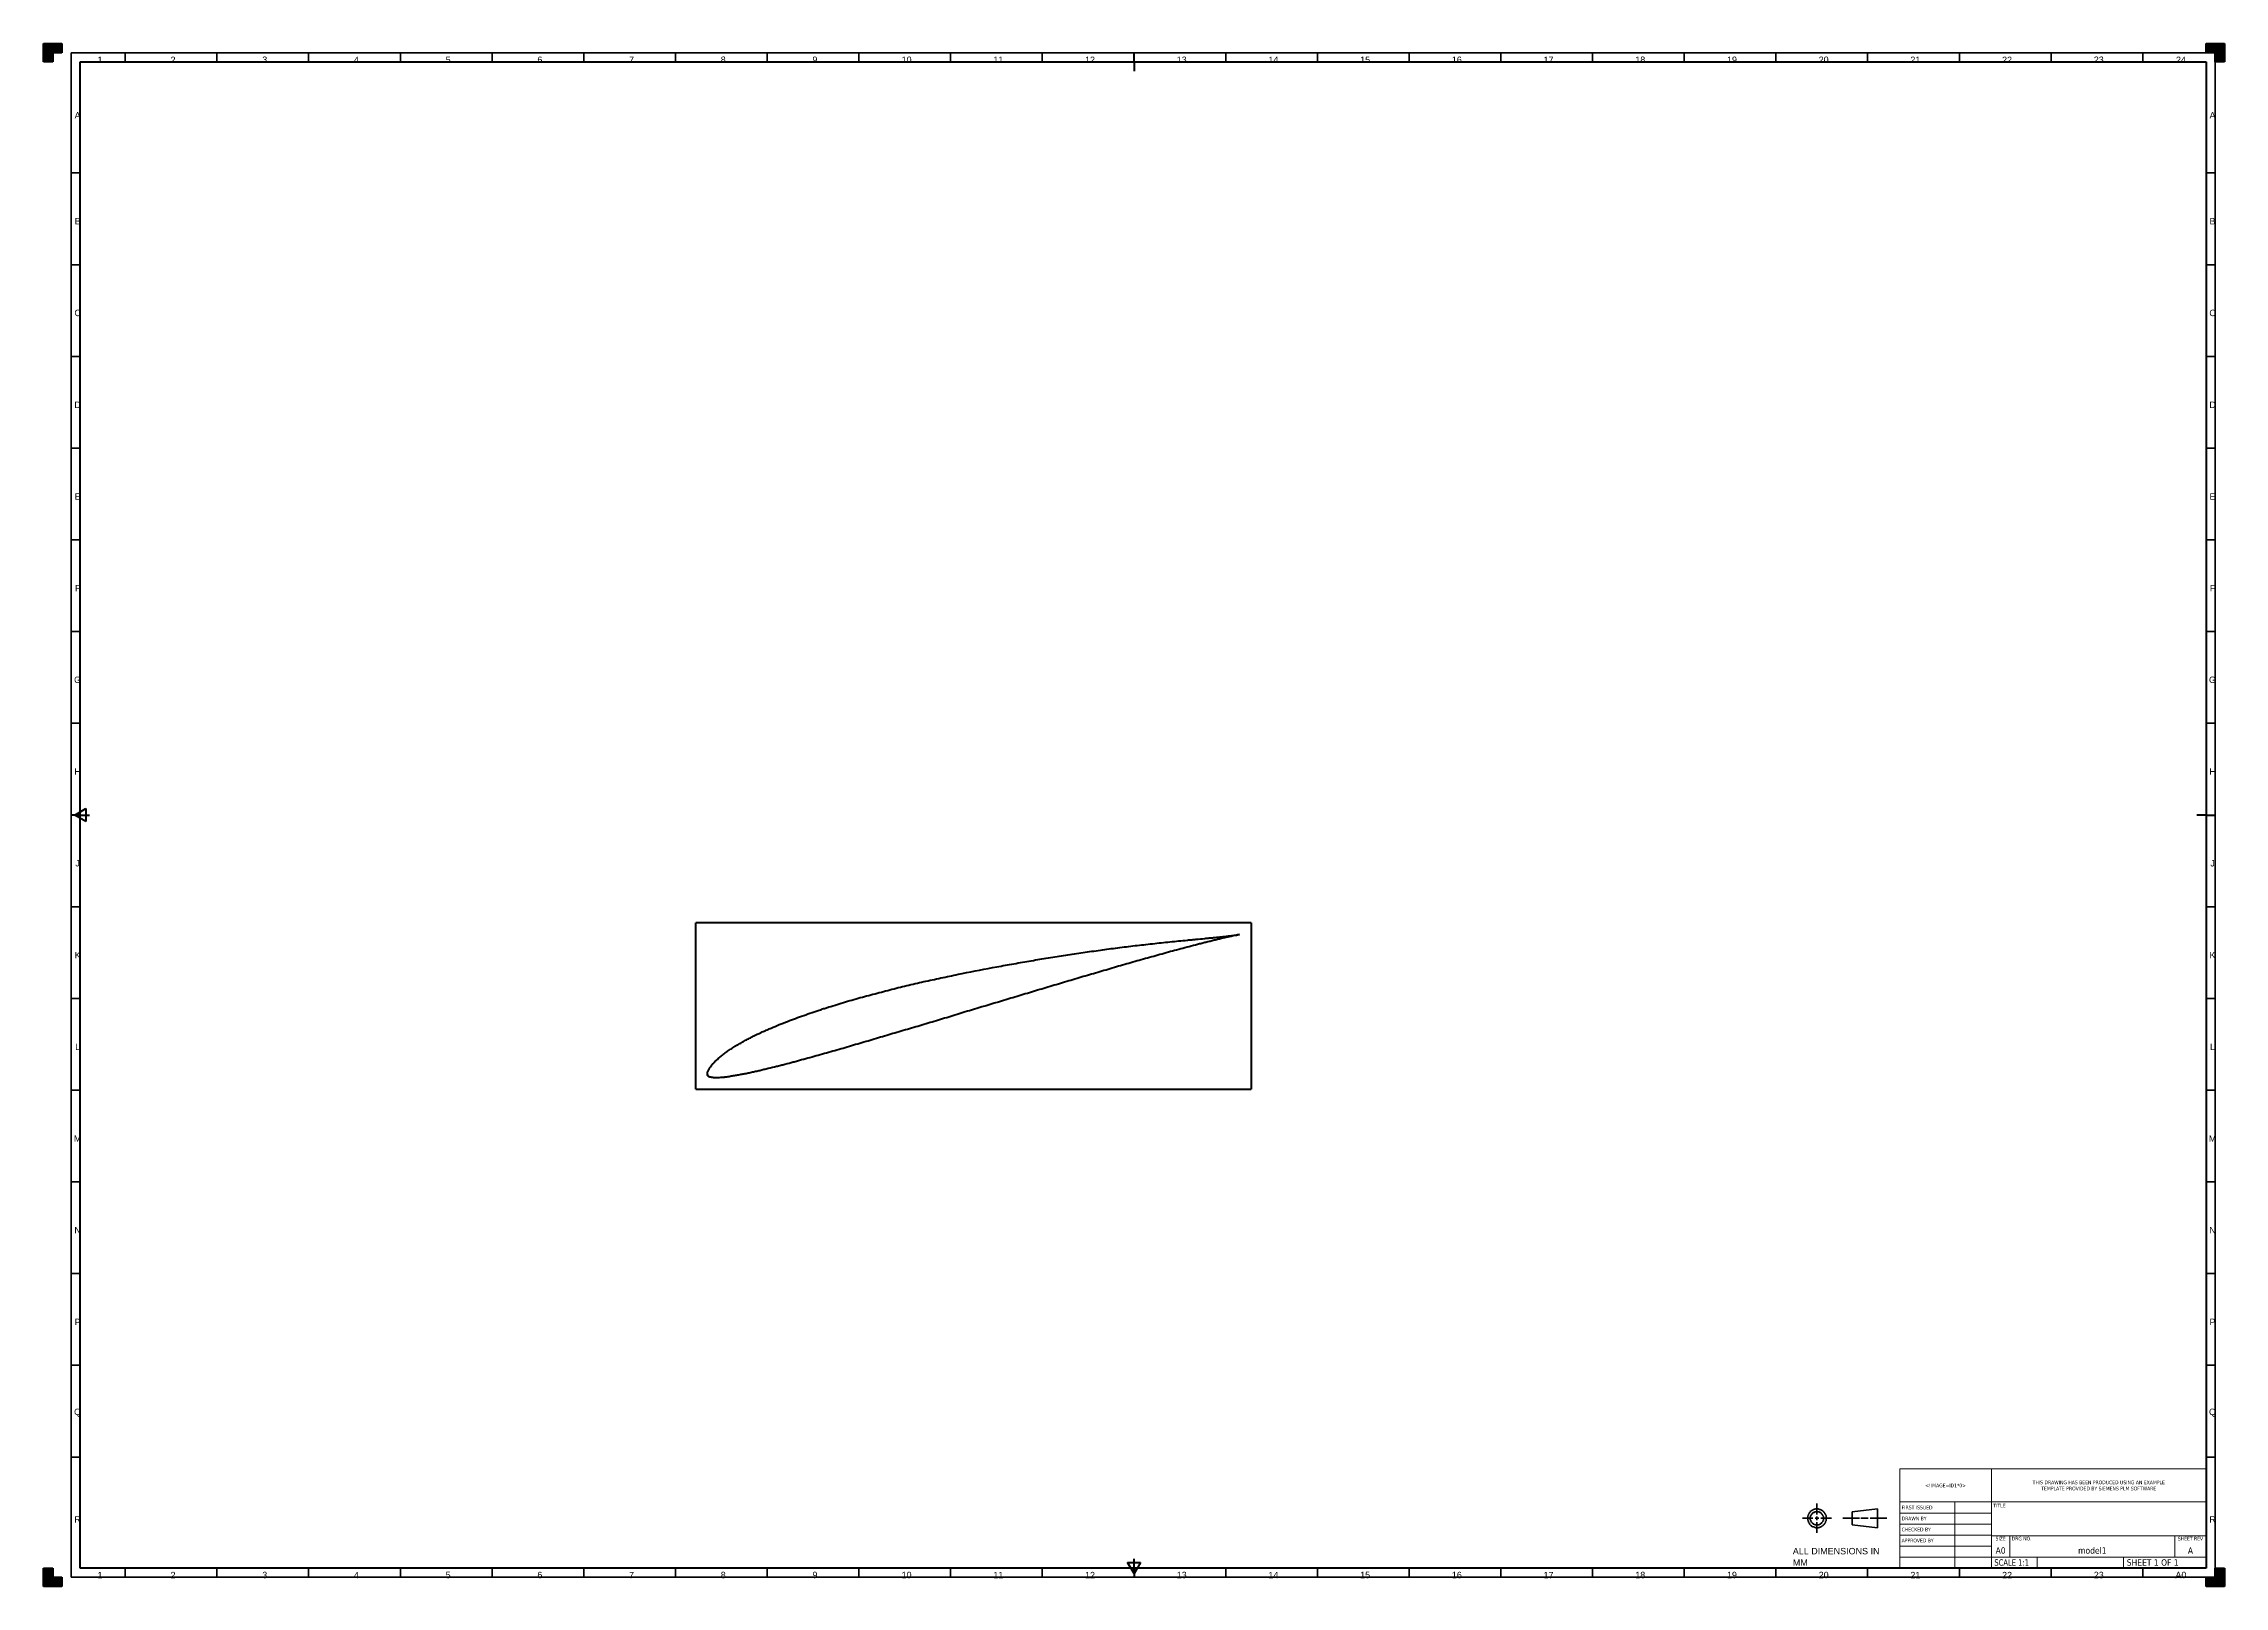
# Model space of a CAD drawing. Header units: millimetres. Extents: x 0 to 1189, y 0 to 841.
import ezdxf

# ---------------------------------------------------------------- set-up
doc = ezdxf.new("R2010")
doc.units = ezdxf.units.MM
for name, color, linetype, true_color in [('1', 7, 'Continuous', 0xffffff), ('256', 7, 'Continuous', 0xffffff), ('61', 7, 'Continuous', 0xffffff)]:
    doc.layers.add(name, color=color, linetype=linetype, true_color=true_color)
doc.styles.add('Arial Unicode MS', font='Arial Unicode MS')
doc.styles.add('Tahoma', font='Tahoma')

# ---------------------------------------------------------------- blocks, each defined once
blk = doc.blocks.new('TabularNote1')
at = {"layer": '1', "color": 18, "linetype": 'Continuous', "lineweight": 18}
for p, q in [((1062, 64), (1072, 64)), ((1062, 64), (1062, 46)), ((1072, 64), (1087, 64)), ((1087, 64), (1134, 64)), ((1134, 64), (1162, 64)), ((1162, 64), (1179, 64)), ((1179, 64), (1179, 46)), ((1062, 46), (1072, 46)), ((1062, 46), (1062, 43)), ((1062, 43), (1062, 27.5)), ((1072, 46), (1087, 46)), ((1087, 46), (1134, 46)), ((1134, 46), (1162, 46)), ((1162, 46), (1179, 46)), ((1179, 46), (1179, 43)), ((1179, 43), (1179, 27.5)), ((1062, 27.5), (1072, 27.5)), ((1062, 27.5), (1062, 24)), ((1062, 24), (1062, 16)), ((1072, 27.5), (1087, 27.5)), ((1072, 27.5), (1072, 24)), ((1072, 24), (1072, 16)), ((1087, 27.5), (1134, 27.5)), ((1134, 27.5), (1162, 27.5)), ((1162, 27.5), (1179, 27.5)), ((1162, 27.5), (1162, 24)), ((1162, 24), (1162, 16)), ((1179, 27.5), (1179, 24)), ((1179, 24), (1179, 16)), ((1062, 16), (1072, 16)), ((1062, 16), (1062, 10)), ((1072, 16), (1087, 16)), ((1087, 16), (1134, 16)), ((1087, 16), (1087, 10)), ((1134, 16), (1162, 16)), ((1134, 16), (1134, 10)), ((1162, 16), (1179, 16)), ((1179, 16), (1179, 10)), ((1062, 10), (1072, 10)), ((1072, 10), (1087, 10)), ((1087, 10), (1134, 10)), ((1134, 10), (1162, 10)), ((1162, 10), (1179, 10))]:
    blk.add_line(p, q, dxfattribs=at)
at = {"layer": '1', "color": 18, "linetype": 'Continuous', "lineweight": 13, "line_spacing_factor": 0.999701, "style": 'Tahoma'}
for s, insert, char_height, attachment_point in [('\\W1.0000;THIS DRAWING HAS BEEN PRODUCED USING AN EXAMPLE\\PTEMPLATE PROVIDED BY SIEMENS PLM SOFTWARE', (1120.5, 55), 2, 5), ('\\W1.0000;TITLE', (1063.025, 45), 2, 1), ('\\W1.0000;SIZE', (1067, 25), 2, 8), ('\\W1.0000;DRG NO.', (1073.025, 25), 2, 7), ('\\W0.9958;SHEET REV', (1170.5, 25), 2, 8), ('\\W0.8911;SCALE 1:1', (1063.584, 13), 3.5, 4), ('\\W1.0000;A0', (1067, 17.75), 3.5, 8), ('\\W1.0000;model1', (1117, 17.75), 3.5, 8), ('\\W1.0000;SHEET 1 OF 1', (1135.775, 13), 3.5, 4), ('\\W1.0000;A', (1170.5, 17.75), 3.5, 8)]:
    blk.add_mtext(s, dxfattribs=dict(at, insert=insert, char_height=char_height, attachment_point=attachment_point))
blk = doc.blocks.new('TabularNote2')
at = {"layer": '1', "color": 18, "linetype": 'Continuous', "lineweight": 18}
for p, q in [((1012, 64), (1042, 64)), ((1012, 64), (1012, 46)), ((1042, 64), (1062, 64)), ((1062, 64), (1062, 46)), ((1012, 46), (1042, 46)), ((1012, 46), (1012, 40)), ((1012, 40), (1042, 40)), ((1012, 40), (1012, 34)), ((1042, 46), (1062, 46)), ((1042, 46), (1042, 40)), ((1042, 40), (1062, 40)), ((1042, 40), (1042, 34)), ((1062, 46), (1062, 40)), ((1062, 40), (1062, 34)), ((1012, 34), (1042, 34)), ((1012, 34), (1012, 28)), ((1012, 28), (1042, 28)), ((1012, 28), (1012, 22)), ((1042, 34), (1062, 34)), ((1042, 34), (1042, 28)), ((1042, 28), (1062, 28)), ((1042, 28), (1042, 22)), ((1062, 34), (1062, 28)), ((1062, 28), (1062, 22)), ((1012, 22), (1042, 22)), ((1012, 22), (1012, 16)), ((1012, 16), (1042, 16)), ((1012, 16), (1012, 10)), ((1042, 22), (1062, 22)), ((1042, 22), (1042, 16)), ((1042, 16), (1062, 16)), ((1042, 16), (1042, 10)), ((1062, 22), (1062, 16)), ((1062, 16), (1062, 10)), ((1012, 10), (1042, 10)), ((1042, 10), (1062, 10))]:
    blk.add_line(p, q, dxfattribs=at)
at = {"layer": '1', "color": 18, "linetype": 'Continuous', "lineweight": 13, "char_height": 2, "line_spacing_factor": 0.999701, "style": 'Tahoma'}
for s, insert, attachment_point in [('\\W1.0000;<!IMAGE=ID1*0>', (1037, 55), 5), ('\\W1.0000;FIRST ISSUED', (1013.025, 43), 4), ('\\W1.0000;DRAWN BY', (1013.025, 37), 4), ('\\W1.0000;APPROVED BY', (1013.025, 25), 4), ('\\W1.0000;CHECKED BY', (1013.025, 31), 4)]:
    blk.add_mtext(s, dxfattribs=dict(at, insert=insert, attachment_point=attachment_point))
blk = doc.blocks.new('3RDANG1')
at = {"layer": '1', "color": 18, "linetype": 'Continuous', "lineweight": 35}
for p, q in [((0.126, 0.787), (0.118, 0.772)), ((0.134, 0.795), (0.126, 0.787)), ((0.142, 0.811), (0.134, 0.803)), ((0.134, 0.803), (0.134, 0.795)), ((0.15, 0.811), (0.142, 0.811)), ((0.157, 0.819), (0.15, 0.811)), ((0.165, 0.819), (0.157, 0.819)), ((0.173, 0.819), (0.165, 0.819)), ((0.173, 0.63), (0.173, 1)), ((0.181, 0.819), (0.173, 0.819)), ((0.189, 0.819), (0.181, 0.819)), ((0.197, 0.811), (0.189, 0.819)), ((0.205, 0.803), (0.197, 0.811)), ((0.213, 0.795), (0.205, 0.803)), ((0.22, 0.787), (0.213, 0.795)), ((0.228, 0.78), (0.22, 0.787)), ((0.236, 0.772), (0.228, 0.78)), ((0.89, 0.819), (0.591, 0.724)), ((0.89, 0.181), (0.89, 0.819)), ((0.071, 0.606), (0.063, 0.583)), ((0.063, 0.583), (0.063, 0.559)), ((0.063, 0.559), (0.063, 0.535)), ((0.063, 0.535), (0.063, 0.52)), ((0.063, 0.52), (0.063, 0.496)), ((0.079, 0.661), (0.071, 0.646)), ((0.071, 0.646), (0.071, 0.622)), ((0.071, 0.622), (0.071, 0.606)), ((0.087, 0.701), (0.079, 0.685)), ((0.079, 0.685), (0.079, 0.661)), ((0.094, 0.717), (0.087, 0.701)), ((0.102, 0.748), (0.094, 0.732)), ((0.094, 0.732), (0.094, 0.717)), ((0.102, 0.575), (0.094, 0.559)), ((0.094, 0.559), (0.094, 0.543)), ((0.094, 0.543), (0.094, 0.528)), ((0.094, 0.528), (0.094, 0.512)), ((0.11, 0.764), (0.102, 0.748)), ((0.11, 0.614), (0.102, 0.606)), ((0.102, 0.606), (0.102, 0.591)), ((0.102, 0.591), (0.102, 0.575)), ((0.118, 0.772), (0.11, 0.764)), ((0.118, 0.654), (0.11, 0.646)), ((0.11, 0.646), (0.11, 0.63)), ((0.11, 0.63), (0.11, 0.614)), ((0.126, 0.677), (0.118, 0.669)), ((0.118, 0.669), (0.118, 0.654)), ((0.134, 0.693), (0.126, 0.685)), ((0.126, 0.685), (0.126, 0.677)), ((0.142, 0.701), (0.134, 0.693)), ((0.15, 0.717), (0.142, 0.709)), ((0.142, 0.709), (0.142, 0.701)), ((0.157, 0.724), (0.15, 0.717)), ((0.15, 0.717), (0.15, 0.717)), ((0.165, 0.724), (0.157, 0.724)), ((0.173, 0.724), (0.165, 0.724)), ((0.181, 0.724), (0.173, 0.724)), ((0.173, 0.724), (0.173, 0.724)), ((0.173, 0.441), (0.173, 0.559)), ((0.189, 0.724), (0.181, 0.724)), ((0.197, 0.717), (0.189, 0.724)), ((0.189, 0.724), (0.189, 0.724)), ((0.205, 0.709), (0.197, 0.717)), ((0.213, 0.701), (0.205, 0.709)), ((0.205, 0.709), (0.205, 0.709)), ((0.22, 0.693), (0.213, 0.701)), ((0.22, 0.677), (0.22, 0.693)), ((0.228, 0.669), (0.22, 0.677)), ((0.228, 0.661), (0.228, 0.669)), ((0.236, 0.646), (0.228, 0.661)), ((0.244, 0.756), (0.236, 0.772)), ((0.236, 0.638), (0.236, 0.646)), ((0.236, 0.622), (0.236, 0.638)), ((0.244, 0.606), (0.236, 0.622)), ((0.244, 0.74), (0.244, 0.756)), ((0.252, 0.724), (0.244, 0.74)), ((0.244, 0.598), (0.244, 0.606)), ((0.244, 0.583), (0.244, 0.598)), ((0.252, 0.567), (0.244, 0.583)), ((0.26, 0.709), (0.252, 0.724)), ((0.252, 0.551), (0.252, 0.567)), ((0.252, 0.535), (0.252, 0.551)), ((0.252, 0.52), (0.252, 0.535)), ((0.252, 0.504), (0.252, 0.52)), ((0.26, 0.693), (0.26, 0.709)), ((0.268, 0.677), (0.26, 0.693)), ((0.268, 0.654), (0.268, 0.677)), ((0.276, 0.638), (0.268, 0.654)), ((0.276, 0.614), (0.276, 0.638)), ((0.283, 0.591), (0.276, 0.614)), ((0.283, 0.575), (0.283, 0.591)), ((0.283, 0.551), (0.283, 0.575)), ((0.283, 0.528), (0.283, 0.551)), ((0.283, 0.504), (0.283, 0.528)), ((0.591, 0.724), (0.591, 0.276)), ((0.126, 0.504), (0, 0.504)), ((0.063, 0.496), (0.063, 0.472)), ((0.063, 0.472), (0.063, 0.449)), ((0.063, 0.449), (0.063, 0.425)), ((0.063, 0.425), (0.071, 0.409)), ((0.071, 0.409), (0.071, 0.386)), ((0.071, 0.386), (0.071, 0.362)), ((0.071, 0.362), (0.079, 0.346)), ((0.079, 0.346), (0.079, 0.323)), ((0.079, 0.323), (0.087, 0.307)), ((0.087, 0.307), (0.087, 0.291)), ((0.087, 0.291), (0.094, 0.276)), ((0.094, 0.512), (0.094, 0.496)), ((0.094, 0.496), (0.094, 0.48)), ((0.094, 0.48), (0.094, 0.465)), ((0.094, 0.465), (0.094, 0.449)), ((0.094, 0.449), (0.102, 0.433)), ((0.094, 0.276), (0.102, 0.26)), ((0.102, 0.433), (0.102, 0.417)), ((0.102, 0.417), (0.102, 0.402)), ((0.102, 0.402), (0.102, 0.394)), ((0.102, 0.394), (0.11, 0.378)), ((0.102, 0.26), (0.11, 0.244)), ((0.11, 0.378), (0.11, 0.362)), ((0.11, 0.362), (0.118, 0.354)), ((0.118, 0.354), (0.118, 0.339)), ((0.118, 0.339), (0.126, 0.331)), ((0.126, 0.331), (0.126, 0.323)), ((0.126, 0.323), (0.134, 0.307)), ((0.134, 0.307), (0.134, 0.299)), ((0.134, 0.299), (0.142, 0.291)), ((0.142, 0.291), (0.15, 0.291)), ((0.197, 0.504), (0.15, 0.504)), ((0.15, 0.291), (0.15, 0.283)), ((0.15, 0.283), (0.157, 0.276)), ((0.157, 0.276), (0.165, 0.276)), ((0.165, 0.276), (0.165, 0.276)), ((0.165, 0.276), (0.173, 0.276)), ((0.173, 0), (0.173, 0.37)), ((0.173, 0.276), (0.181, 0.276)), ((0.181, 0.276), (0.181, 0.276)), ((0.181, 0.276), (0.189, 0.276)), ((0.189, 0.276), (0.197, 0.283)), ((0.197, 0.283), (0.205, 0.291)), ((0.197, 0.283), (0.197, 0.283)), ((0.205, 0.291), (0.213, 0.299)), ((0.213, 0.307), (0.22, 0.315)), ((0.213, 0.299), (0.213, 0.307)), ((0.346, 0.504), (0.22, 0.504)), ((0.22, 0.323), (0.228, 0.331)), ((0.22, 0.315), (0.22, 0.323)), ((0.228, 0.346), (0.236, 0.354)), ((0.228, 0.331), (0.228, 0.346)), ((0.236, 0.37), (0.244, 0.386)), ((0.236, 0.354), (0.236, 0.37)), ((0.244, 0.409), (0.252, 0.425)), ((0.244, 0.394), (0.244, 0.409)), ((0.244, 0.386), (0.244, 0.394)), ((0.244, 0.252), (0.252, 0.268)), ((0.252, 0.488), (0.252, 0.504)), ((0.252, 0.472), (0.252, 0.488)), ((0.252, 0.457), (0.252, 0.472)), ((0.252, 0.441), (0.252, 0.457)), ((0.252, 0.425), (0.252, 0.441)), ((0.252, 0.283), (0.26, 0.299)), ((0.252, 0.268), (0.252, 0.283)), ((0.26, 0.299), (0.268, 0.315)), ((0.268, 0.339), (0.276, 0.354)), ((0.268, 0.315), (0.268, 0.339)), ((0.276, 0.394), (0.283, 0.417)), ((0.276, 0.378), (0.276, 0.394)), ((0.276, 0.354), (0.276, 0.378)), ((0.283, 0.48), (0.283, 0.504)), ((0.283, 0.465), (0.283, 0.48)), ((0.283, 0.441), (0.283, 0.465)), ((0.283, 0.417), (0.283, 0.441)), ((0.48, 0.504), (0.677, 0.504)), ((0.591, 0.276), (0.89, 0.181)), ((0.693, 0.504), (0.78, 0.504)), ((1, 0.504), (0.803, 0.504)), ((0.11, 0.244), (0.11, 0.228)), ((0.11, 0.228), (0.118, 0.22)), ((0.118, 0.22), (0.126, 0.213)), ((0.126, 0.213), (0.134, 0.205)), ((0.134, 0.205), (0.142, 0.197)), ((0.142, 0.197), (0.15, 0.189)), ((0.15, 0.189), (0.157, 0.181)), ((0.157, 0.181), (0.165, 0.181)), ((0.165, 0.181), (0.173, 0.181)), ((0.173, 0.181), (0.181, 0.181)), ((0.181, 0.181), (0.189, 0.181)), ((0.189, 0.181), (0.197, 0.189)), ((0.197, 0.189), (0.205, 0.189)), ((0.205, 0.189), (0.213, 0.197)), ((0.213, 0.197), (0.22, 0.205)), ((0.22, 0.205), (0.228, 0.213)), ((0.228, 0.228), (0.236, 0.236)), ((0.228, 0.213), (0.228, 0.228)), ((0.236, 0.236), (0.244, 0.252))]:
    blk.add_line(p, q, dxfattribs=at)
blk = doc.blocks.new('TabularNote3')
at = {"layer": '1', "color": 18, "linetype": 'Continuous', "lineweight": 35, "xscale": 45.99999999999999, "yscale": 16}
blk.add_blockref('3RDANG1', (958.9, 29.1), dxfattribs=at)
at = {"layer": '1', "color": 18, "linetype": 'Continuous', "lineweight": 13, "char_height": 3.5, "line_spacing_factor": 1.069626, "style": 'Arial Unicode MS'}
for s, insert, attachment_point in [('\\W1.0000;                                ', (981.9, 37.1), 5), ('\\W1.0000;ALL DIMENSIONS IN\\PММ', (953.7, 16.1), 4)]:
    blk.add_mtext(s, dxfattribs=dict(at, insert=insert, attachment_point=attachment_point))

msp = doc.modelspace()

# ---------------------------------------------------------------- hatches: boundary and pattern name
at = {"layer": '256', "linetype": 'Continuous', "lineweight": 35}
for points in [[(0, 841), (10, 841), (10, 836), (5, 836), (5, 831), (0, 831)], [(1189, 841), (1189, 831), (1184, 831), (1184, 836), (1179, 836), (1179, 841)], [(0, 0), (0, 10), (5, 10), (5, 5), (10, 5), (10, 0)], [(1189, 0), (1179, 0), (1179, 5), (1184, 5), (1184, 10), (1189, 10)]]:
    msp.add_hatch(color=18, dxfattribs=at).paths.add_polyline_path(points, flags=0)

# ---------------------------------------------------------------- linework, layer by layer
at = {"layer": '1', "color": 8, "linetype": 'Continuous', "lineweight": 70}
for p, q in [((355.6, 271), (355.6, 361.7)), ((658.4, 361.7), (355.6, 361.7)), ((658.4, 361.7), (658.4, 271)), ((355.6, 271), (658.4, 271))]:
    msp.add_line(p, q, dxfattribs=at)
at = {"layer": '1', "color": 155, "linetype": 'Continuous', "lineweight": 70}
for points, knots in [([(362, 278.9), (361.9, 279), (361.9, 279.1), (361.9, 279.3), (361.9, 279.4), (361.9, 279.5), (361.9, 279.6), (361.9, 279.6), (361.9, 279.7), (361.9, 279.7), (361.9, 279.7), (362, 279.9), (362, 280), (362, 280.2), (362, 280.3), (362.1, 280.5), (362.1, 280.6), (362.2, 280.7), (362.2, 280.8), (362.2, 280.8), (362.3, 280.9), (362.3, 281), (362.4, 281.1), (362.5, 281.4), (362.6, 281.6), (362.8, 281.9), (362.9, 282.1), (363.1, 282.5), (363.2, 282.6), (363.4, 283), (363.5, 283.1), (363.9, 283.6), (364.1, 284), (364.4, 284.3), (364.5, 284.4), (364.6, 284.6), (364.7, 284.7), (364.9, 284.9), (365.3, 285.3), (365.7, 285.8), (366.3, 286.4), (366.6, 286.6), (367.2, 287.2), (367.5, 287.4), (368.1, 288), (368.4, 288.2), (369, 288.7), (369.3, 289), (369.9, 289.5), (370.2, 289.7), (371.2, 290.5), (371.8, 291), (372.8, 291.7), (373.1, 291.9), (373.8, 292.3), (374.1, 292.6), (374.6, 292.9), (374.8, 293), (375.1, 293.2), (375.3, 293.3), (375.8, 293.7), (376.1, 293.9), (376.8, 294.3), (377.5, 294.7), (378.2, 295.1), (379.2, 295.7), (379.9, 296.1), (381.3, 296.9), (382, 297.3), (383.4, 298.1), (384.1, 298.4), (385.5, 299.2), (386.2, 299.5), (388.4, 300.6), (389.8, 301.3), (392, 302.3), (392.7, 302.6), (394.1, 303.2), (394.9, 303.6), (397.1, 304.5), (398.5, 305.1), (401.4, 306.4), (402.9, 306.9), (405.9, 308.1), (407.4, 308.7), (410.3, 309.8), (411.8, 310.3), (414.8, 311.4), (416.3, 311.9), (419.3, 313), (420.9, 313.5), (423.1, 314.2), (423.9, 314.5), (425.4, 315), (426.2, 315.2), (428.4, 316), (430, 316.4), (433, 317.4), (434.5, 317.8), (439.1, 319.2), (442.2, 320.1), (448.3, 321.8), (451.4, 322.6), (457.5, 324.2), (460.6, 325), (466.8, 326.6), (469.8, 327.3), (476, 328.8), (479.1, 329.5), (485.3, 330.8), (488.4, 331.5), (494.7, 332.8), (497.8, 333.5), (507.1, 335.4), (513.4, 336.6), (522.8, 338.3), (525.9, 338.9), (530.6, 339.7), (532.2, 340), (535.3, 340.5), (536.9, 340.8), (541.6, 341.6), (544.7, 342.1), (551, 343.1), (554.1, 343.6), (560.4, 344.6), (563.6, 345), (568.3, 345.7), (569.9, 346), (573, 346.4), (574.6, 346.6), (579.3, 347.3), (582.5, 347.7), (587.2, 348.3), (588.8, 348.5), (591.9, 348.9), (595.1, 349.3), (598.3, 349.6), (601.4, 350), (603, 350.2), (606.2, 350.5), (607.8, 350.7), (610.9, 351), (612.5, 351.2), (615.7, 351.5), (617.3, 351.7), (620.4, 352), (622, 352.1), (624.4, 352.4), (625.2, 352.4), (626.8, 352.6), (627.5, 352.7), (629.9, 352.9), (631.5, 353), (633.9, 353.3), (634.7, 353.4), (636.3, 353.5), (637, 353.6), (638.6, 353.7), (639.4, 353.8), (641, 354), (642.6, 354.2), (644.2, 354.3), (645.7, 354.5), (646.5, 354.6), (648.1, 354.8), (648.9, 354.9), (650.5, 355.1), (651.3, 355.2), (652.1, 355.4)], [0, 0, 0, 0, 0.000977, 0.000977, 0.001953, 0.001953, 0.002441, 0.002441, 0.002686, 0.002686, 0.00293, 0.00293, 0.003906, 0.003906, 0.004883, 0.004883, 0.005859, 0.005859, 0.006348, 0.006348, 0.006836, 0.006836, 0.007813, 0.007813, 0.009766, 0.009766, 0.011719, 0.011719, 0.013672, 0.013672, 0.015625, 0.015625, 0.019531, 0.019531, 0.020508, 0.020508, 0.021484, 0.021484, 0.023438, 0.027344, 0.027344, 0.03125, 0.03125, 0.035156, 0.035156, 0.039063, 0.039063, 0.042969, 0.042969, 0.046875, 0.046875, 0.054688, 0.054688, 0.058594, 0.058594, 0.0625, 0.0625, 0.064453, 0.064453, 0.066406, 0.066406, 0.070313, 0.070313, 0.074219, 0.078125, 0.078125, 0.085938, 0.085938, 0.09375, 0.09375, 0.101563, 0.101563, 0.109375, 0.109375, 0.125, 0.125, 0.132813, 0.132813, 0.140625, 0.140625, 0.15625, 0.15625, 0.171875, 0.171875, 0.1875, 0.1875, 0.203125, 0.203125, 0.21875, 0.21875, 0.234375, 0.234375, 0.242188, 0.242188, 0.25, 0.25, 0.265625, 0.265625, 0.28125, 0.28125, 0.3125, 0.3125, 0.34375, 0.34375, 0.375, 0.375, 0.40625, 0.40625, 0.4375, 0.4375, 0.46875, 0.46875, 0.5, 0.5, 0.5625, 0.5625, 0.59375, 0.59375, 0.609375, 0.609375, 0.625, 0.625, 0.65625, 0.65625, 0.6875, 0.6875, 0.71875, 0.71875, 0.734375, 0.734375, 0.75, 0.75, 0.78125, 0.78125, 0.796875, 0.796875, 0.8125, 0.828125, 0.828125, 0.84375, 0.84375, 0.859375, 0.859375, 0.875, 0.875, 0.890625, 0.890625, 0.90625, 0.90625, 0.914063, 0.914063, 0.921875, 0.921875, 0.9375, 0.9375, 0.945313, 0.945313, 0.953125, 0.953125, 0.960938, 0.960938, 0.96875, 0.976563, 0.976563, 0.984375, 0.984375, 0.992188, 0.992188, 1, 1, 1, 1]), ([(652.1, 355.4), (651.7, 355.3), (651.3, 355.2), (650.5, 355), (650.1, 355), (649.4, 354.8), (649, 354.7), (648.2, 354.5), (647.8, 354.4), (646.7, 354.2), (645.9, 354), (644.4, 353.7), (643.6, 353.5), (642.1, 353.1), (641.3, 352.9), (639.8, 352.6), (639, 352.4), (637.5, 352), (636.7, 351.8), (635.2, 351.4), (634.5, 351.2), (632.9, 350.9), (632.2, 350.7), (630.7, 350.3), (629.9, 350.1), (627.6, 349.5), (626.1, 349.1), (621.5, 347.9), (618.5, 347.1), (614, 345.9), (612.5, 345.5), (609.4, 344.6), (607.9, 344.2), (603.4, 342.9), (600.4, 342.1), (594.3, 340.4), (591.3, 339.5), (585.3, 337.8), (582.3, 336.9), (576.2, 335.1), (573.2, 334.2), (567.2, 332.5), (564.2, 331.6), (558.2, 329.8), (555.2, 328.9), (549.1, 327.1), (546.1, 326.2), (540.1, 324.4), (537.1, 323.5), (531.1, 321.7), (528.1, 320.8), (519.1, 318.1), (513.1, 316.3), (504, 313.6), (501, 312.7), (495, 310.8), (492, 309.9), (486, 308.1), (483, 307.2), (477, 305.4), (474, 304.5), (469.5, 303.2), (467.9, 302.7), (464.9, 301.9), (463.4, 301.4), (458.9, 300.1), (455.9, 299.2), (451.4, 297.8), (449.9, 297.4), (446.9, 296.5), (445.4, 296.1), (442.3, 295.2), (440.8, 294.8), (437.8, 293.9), (436.3, 293.4), (431.8, 292.1), (428.8, 291.3), (424.2, 290), (422.7, 289.6), (419.7, 288.7), (418.2, 288.3), (415.9, 287.7), (415.2, 287.5), (413.7, 287.1), (412.1, 286.7), (410.6, 286.2), (409.1, 285.8), (408.4, 285.6), (406.1, 285), (404.6, 284.6), (402.3, 284), (401.5, 283.8), (400, 283.4), (399.2, 283.3), (397, 282.7), (395.4, 282.3), (393.1, 281.8), (392.4, 281.6), (390.8, 281.2), (390.1, 281), (388.6, 280.7), (387.8, 280.5), (386.3, 280.2), (385.5, 280), (384.3, 279.7), (384, 279.7), (383.2, 279.5), (382.8, 279.4), (382, 279.3), (381.6, 279.2), (380.9, 279.1), (380.5, 279), (379.7, 278.9), (379.3, 278.8), (378.6, 278.7), (378.2, 278.6), (377.4, 278.5), (377, 278.4), (376.2, 278.3), (375.8, 278.2), (375.1, 278.1), (374.7, 278), (373.9, 277.9), (373.5, 277.8), (372.7, 277.7), (372.4, 277.6), (371.8, 277.6), (371.6, 277.5), (371.2, 277.5), (371, 277.5), (370.6, 277.4), (370.4, 277.4), (370, 277.4), (369.8, 277.4), (369.2, 277.4), (368.8, 277.3), (368.2, 277.3), (368.1, 277.3), (367.7, 277.3), (367.5, 277.3), (367.1, 277.3), (366.9, 277.3), (366.5, 277.3), (366.3, 277.3), (365.9, 277.3), (365.7, 277.3), (365.3, 277.3), (365.1, 277.3), (364.8, 277.4), (364.7, 277.4), (364.5, 277.4), (364.4, 277.4), (364.2, 277.4), (364.1, 277.5), (363.9, 277.5), (363.8, 277.5), (363.7, 277.5), (363.6, 277.6), (363.4, 277.6), (363.3, 277.6), (363.1, 277.7), (363.1, 277.7), (363, 277.8), (363, 277.8), (362.8, 277.8), (362.7, 277.9), (362.6, 277.9), (362.6, 278), (362.6, 278), (362.5, 278), (362.5, 278.1), (362.3, 278.2), (362.3, 278.2), (362.2, 278.3), (362.2, 278.4), (362.2, 278.4), (362.1, 278.5), (362, 278.6), (362, 278.8), (362, 278.9)], [0, 0, 0, 0, 0.003906, 0.003906, 0.007812, 0.007812, 0.011719, 0.011719, 0.015625, 0.015625, 0.023437, 0.023437, 0.03125, 0.03125, 0.039062, 0.039062, 0.046875, 0.046875, 0.054687, 0.054687, 0.0625, 0.0625, 0.070312, 0.070312, 0.078125, 0.078125, 0.09375, 0.09375, 0.125, 0.125, 0.140625, 0.140625, 0.15625, 0.15625, 0.1875, 0.1875, 0.21875, 0.21875, 0.25, 0.25, 0.28125, 0.28125, 0.3125, 0.3125, 0.34375, 0.34375, 0.375, 0.375, 0.40625, 0.40625, 0.4375, 0.4375, 0.5, 0.5, 0.53125, 0.53125, 0.5625, 0.5625, 0.59375, 0.59375, 0.625, 0.625, 0.640625, 0.640625, 0.65625, 0.65625, 0.6875, 0.6875, 0.703125, 0.703125, 0.71875, 0.71875, 0.734375, 0.734375, 0.75, 0.75, 0.78125, 0.78125, 0.796875, 0.796875, 0.8125, 0.8125, 0.820312, 0.820312, 0.828125, 0.835938, 0.835938, 0.84375, 0.84375, 0.859375, 0.859375, 0.867188, 0.867188, 0.875, 0.875, 0.890625, 0.890625, 0.898438, 0.898438, 0.90625, 0.90625, 0.914063, 0.914063, 0.921875, 0.921875, 0.925781, 0.925781, 0.929688, 0.929688, 0.933594, 0.933594, 0.9375, 0.9375, 0.941406, 0.941406, 0.945313, 0.945313, 0.949219, 0.949219, 0.953125, 0.953125, 0.957031, 0.957031, 0.960938, 0.960938, 0.964844, 0.964844, 0.966797, 0.966797, 0.96875, 0.96875, 0.970703, 0.970703, 0.972656, 0.972656, 0.976563, 0.976563, 0.978516, 0.978516, 0.980469, 0.980469, 0.982422, 0.982422, 0.984375, 0.984375, 0.986328, 0.986328, 0.988281, 0.988281, 0.989258, 0.989258, 0.990234, 0.990234, 0.991211, 0.991211, 0.992188, 0.992188, 0.993164, 0.993164, 0.994141, 0.994141, 0.994629, 0.994629, 0.995117, 0.995117, 0.996094, 0.996094, 0.996338, 0.996338, 0.996582, 0.99707, 0.99707, 0.998047, 0.998047, 0.998291, 0.998291, 0.998535, 0.999023, 1, 1, 1, 1])]:
    msp.add_open_spline(points, degree=3, knots=knots, dxfattribs=at)
at = {"layer": '256', "color": 18, "linetype": 'Continuous', "lineweight": 70}
for p, q in [((0, 831), (0, 841)), ((0, 841), (10, 841)), ((5, 836), (5, 831)), ((10, 836), (5, 836)), ((10, 841), (10, 836)), ((1179, 836), (1179, 841)), ((1179, 841), (1189, 841)), ((1184, 836), (1179, 836)), ((1184, 831), (1184, 836)), ((1189, 841), (1189, 831)), ((5, 831), (0, 831)), ((20, 10), (20, 831)), ((20, 831), (1179, 831)), ((1179, 831), (1179, 10)), ((1189, 831), (1184, 831)), ((17, 420.5), (23, 424)), ((23, 417), (17, 420.5)), ((17, 420.5), (25, 420.5)), ((23, 424), (23, 417)), ((591, 13), (598, 13)), ((594.5, 7), (591, 13)), ((594.5, 7), (594.5, 15)), ((598, 13), (594.5, 7)), ((0, 0), (0, 10)), ((0, 10), (5, 10)), ((10, 0), (0, 0)), ((5, 10), (5, 5)), ((5, 5), (10, 5)), ((10, 5), (10, 0)), ((1179, 10), (20, 10)), ((1179, 0), (1179, 5)), ((1179, 5), (1184, 5)), ((1189, 0), (1179, 0)), ((1184, 5), (1184, 10)), ((1184, 10), (1189, 10)), ((1189, 10), (1189, 0))]:
    msp.add_line(p, q, dxfattribs=at)
at = {"layer": '256', "color": 18, "linetype": 'Continuous', "lineweight": 35}
for p, q in [((15, 5), (15, 836)), ((15, 836), (1184, 836)), ((44.5, 836), (44.5, 831)), ((94.5, 836), (94.5, 831)), ((144.5, 836), (144.5, 831)), ((194.5, 836), (194.5, 831)), ((244.5, 836), (244.5, 831)), ((294.5, 836), (294.5, 831)), ((344.5, 836), (344.5, 831)), ((394.5, 836), (394.5, 831)), ((444.5, 836), (444.5, 831)), ((494.5, 836), (494.5, 831)), ((544.5, 836), (544.5, 831)), ((594.5, 836), (594.5, 831)), ((644.5, 836), (644.5, 831)), ((694.5, 836), (694.5, 831)), ((744.5, 836), (744.5, 831)), ((794.5, 836), (794.5, 831)), ((844.5, 836), (844.5, 831)), ((894.5, 836), (894.5, 831)), ((944.5, 836), (944.5, 831)), ((994.5, 836), (994.5, 831)), ((1044.5, 836), (1044.5, 831)), ((1094.5, 836), (1094.5, 831)), ((1144.5, 836), (1144.5, 831)), ((1184, 836), (1184, 5)), ((15, 770.5), (20, 770.5)), ((1179, 770.5), (1184, 770.5)), ((15, 720.5), (20, 720.5)), ((1179, 720.5), (1184, 720.5)), ((15, 670.5), (20, 670.5)), ((1179, 670.5), (1184, 670.5)), ((15, 620.5), (20, 620.5)), ((1179, 620.5), (1184, 620.5)), ((15, 570.5), (20, 570.5)), ((1179, 570.5), (1184, 570.5)), ((15, 520.5), (20, 520.5)), ((1179, 520.5), (1184, 520.5)), ((15, 470.5), (20, 470.5)), ((1179, 470.5), (1184, 470.5)), ((15, 420.5), (20, 420.5)), ((1179, 420.5), (1184, 420.5)), ((15, 370.5), (20, 370.5)), ((1179, 370.5), (1184, 370.5)), ((15, 320.5), (20, 320.5)), ((1179, 320.5), (1184, 320.5)), ((15, 270.5), (20, 270.5)), ((1179, 270.5), (1184, 270.5)), ((15, 220.5), (20, 220.5)), ((1179, 220.5), (1184, 220.5)), ((15, 170.5), (20, 170.5)), ((1179, 170.5), (1184, 170.5)), ((15, 120.5), (20, 120.5)), ((1179, 120.5), (1184, 120.5)), ((15, 70.5), (20, 70.5)), ((1179, 70.5), (1184, 70.5)), ((1184, 5), (15, 5)), ((44.5, 10), (44.5, 5)), ((94.5, 10), (94.5, 5)), ((144.5, 10), (144.5, 5)), ((194.5, 10), (194.5, 5)), ((244.5, 10), (244.5, 5)), ((294.5, 10), (294.5, 5)), ((344.5, 10), (344.5, 5)), ((394.5, 10), (394.5, 5)), ((444.5, 10), (444.5, 5)), ((494.5, 10), (494.5, 5)), ((544.5, 10), (544.5, 5)), ((594.5, 10), (594.5, 5)), ((644.5, 10), (644.5, 5)), ((694.5, 10), (694.5, 5)), ((744.5, 10), (744.5, 5)), ((794.5, 10), (794.5, 5)), ((844.5, 10), (844.5, 5)), ((894.5, 10), (894.5, 5)), ((944.5, 10), (944.5, 5)), ((994.5, 10), (994.5, 5)), ((1044.5, 10), (1044.5, 5)), ((1094.5, 10), (1094.5, 5)), ((1144.5, 10), (1144.5, 5))]:
    msp.add_line(p, q, dxfattribs=at)
at = {"layer": '256', "color": 18, "linetype": 'Continuous', "lineweight": 200}
for p, q in [((594.5, 831), (594.5, 836)), ((594.5, 831), (594.5, 826)), ((20, 420.5), (15, 420.5)), ((20, 420.5), (25, 420.5)), ((1179, 420.5), (1174, 420.5)), ((1179, 420.5), (1184, 420.5)), ((594.5, 10), (594.5, 15)), ((594.5, 10), (594.5, 5))]:
    msp.add_line(p, q, dxfattribs=at)
at = {"layer": '61', "color": 23, "linetype": 'Continuous', "lineweight": 70}
msp.add_point((362, 278.9), dxfattribs=at)

# ---------------------------------------------------------------- block references
at = {"layer": '1', "color": 18, "linetype": 'Continuous', "lineweight": 18}
for name in ['TabularNote2', 'TabularNote1']:
    msp.add_blockref(name, (0, 0), dxfattribs=at)
at = {"layer": '1', "color": 163, "linetype": 'Continuous', "lineweight": 18}
msp.add_blockref('TabularNote3', (0, 0), dxfattribs=at)

# ---------------------------------------------------------------- texts
at = {"layer": '256', "color": 18, "linetype": 'Continuous', "lineweight": 13, "char_height": 3.5, "attachment_point": 7, "line_spacing_factor": 1.069626, "style": 'Arial Unicode MS'}
for s, insert in [('\\W1.0000;1', (29.4, 830.4)), ('\\W1.0000;2', (69.2, 830.4)), ('\\W1.0000;3', (119.2, 830.4)), ('\\W1.0000;4', (169.2, 830.4)), ('\\W1.0000;5', (219.2, 830.4)), ('\\W1.0000;6', (269.2, 830.4)), ('\\W1.0000;7', (319.2, 830.4)), ('\\W1.0000;8', (369.2, 830.4)), ('\\W1.0000;9', (419.2, 830.4)), ('\\W1.0000;10', (467.8, 830.4)), ('\\W1.0000;11', (517.8, 830.4)), ('\\W1.0000;12', (567.8, 830.4)), ('\\W1.0000;13', (617.8, 830.4)), ('\\W1.0000;14', (667.8, 830.4)), ('\\W1.0000;15', (717.8, 830.4)), ('\\W1.0000;16', (767.8, 830.4)), ('\\W1.0000;17', (817.8, 830.4)), ('\\W1.0000;18', (867.8, 830.4)), ('\\W1.0000;19', (917.8, 830.4)), ('\\W1.0000;20', (967.8, 830.4)), ('\\W1.0000;21', (1017.8, 830.4)), ('\\W1.0000;22', (1067.8, 830.4)), ('\\W1.0000;23', (1117.8, 830.4)), ('\\W1.0000;24', (1162.6, 830.4)), ('\\W1.0000;A', (16.9, 800.2)), ('\\W1.0000;A', (1180.9, 800.2)), ('\\W1.0000;B', (16.9, 742.4)), ('\\W1.0000;B', (1180.9, 742.4)), ('\\W1.0000;C', (16.8, 692.4)), ('\\W1.0000;C', (1180.8, 692.4)), ('\\W1.0000;D', (16.8, 642.4)), ('\\W1.0000;D', (1180.8, 642.4)), ('\\W1.0000;E', (16.9, 592.4)), ('\\W1.0000;E', (1180.9, 592.4)), ('\\W1.0000;F', (17.1, 542.4)), ('\\W1.0000;F', (1181.1, 542.4)), ('\\W1.0000;G', (16.6, 492.4)), ('\\W1.0000;G', (1180.6, 492.4)), ('\\W1.0000;H', (16.8, 442.4)), ('\\W1.0000;H', (1180.8, 442.4)), ('\\W1.0000;J', (17.3, 392.4)), ('\\W1.0000;J', (1181.3, 392.4)), ('\\W1.0000;K', (16.9, 342.4)), ('\\W1.0000;K', (1180.9, 342.4)), ('\\W1.0000;L', (17.2, 292.4)), ('\\W1.0000;L', (1181.2, 292.4)), ('\\W1.0000;M', (16.5, 242.4)), ('\\W1.0000;M', (1180.5, 242.4)), ('\\W1.0000;N', (16.8, 192.4)), ('\\W1.0000;N', (1180.8, 192.4)), ('\\W1.0000;P', (16.9, 142.4)), ('\\W1.0000;P', (1180.9, 142.4)), ('\\W1.0000;Q', (16.6, 92.4)), ('\\W1.0000;Q', (1180.6, 92.4)), ('\\W1.0000;R', (16.8, 34.7)), ('\\W1.0000;R', (1180.8, 34.7)), ('\\W1.0000;1', (29.4, 4.4)), ('\\W1.0000;2', (69.2, 4.4)), ('\\W1.0000;3', (119.2, 4.4)), ('\\W1.0000;4', (169.2, 4.4)), ('\\W1.0000;5', (219.2, 4.4)), ('\\W1.0000;6', (269.2, 4.4)), ('\\W1.0000;7', (319.2, 4.4)), ('\\W1.0000;8', (369.2, 4.4)), ('\\W1.0000;9', (419.2, 4.4)), ('\\W1.0000;10', (467.8, 4.4)), ('\\W1.0000;11', (517.8, 4.4)), ('\\W1.0000;12', (567.8, 4.4)), ('\\W1.0000;13', (617.8, 4.4)), ('\\W1.0000;14', (667.8, 4.4)), ('\\W1.0000;15', (717.8, 4.4)), ('\\W1.0000;16', (767.8, 4.4)), ('\\W1.0000;17', (817.8, 4.4)), ('\\W1.0000;18', (867.8, 4.4)), ('\\W1.0000;19', (917.8, 4.4)), ('\\W1.0000;20', (967.8, 4.4)), ('\\W1.0000;21', (1017.8, 4.4)), ('\\W1.0000;22', (1067.8, 4.4)), ('\\W1.0000;23', (1117.8, 4.4)), ('\\W1.0000;A0', (1162.3, 4.4))]:
    msp.add_mtext(s, dxfattribs=dict(at, insert=insert))

doc.saveas('drawing.dxf')
